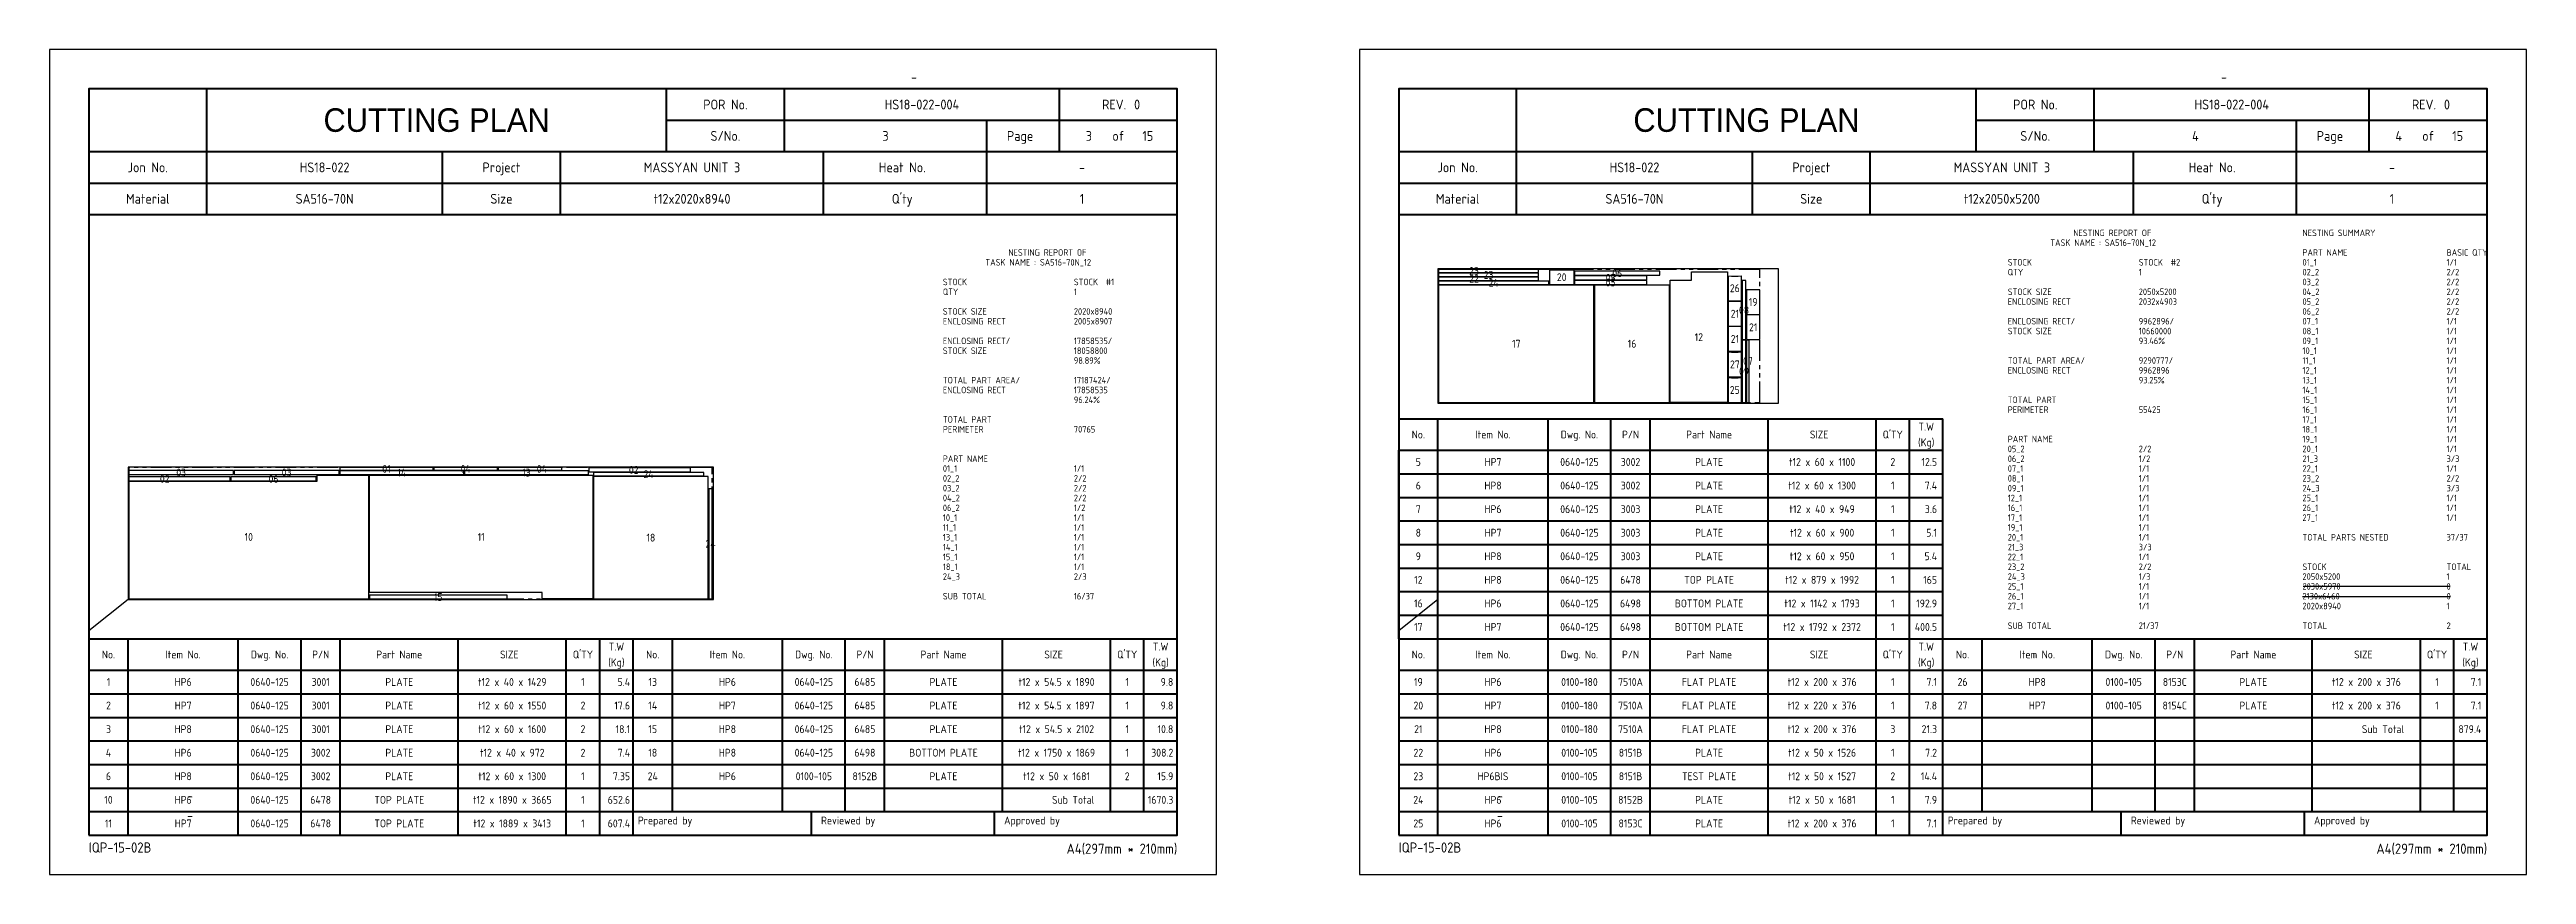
# Model space of a CAD drawing. Header units: millimetres. Extents: x -47360 to 661737, y -45870 to 354580.
# Drawn here: x 500000 to 537820, y 20000 to 32600 of the extents above; entities that cross this region are included whole.
import ezdxf
from ezdxf.enums import TextEntityAlignment as Align

# ---------------------------------------------------------------- set-up
doc = ezdxf.new("R2010")
doc.units = ezdxf.units.MM
doc.header["$LTSCALE"] = 10
doc.linetypes.add('PHANTOM', pattern=[63.5, 31.75, -6.35, 6.35, -6.35, 6.35, -6.35])
for name, color, linetype in [('$ENCL_RECT_RESERVED_LAYER$', 4, 'PHANTOM'), ('01_1  012x1428.8x40', 7, 'Continuous'), ('02_2  012x1550x60', 7, 'Continuous'), ('03_2  012x1600x60', 7, 'Continuous'), ('04_2  012x972x40', 7, 'Continuous'), ('05_2  012x1100x60', 7, 'Continuous'), ('06_2  012x1300x60', 7, 'Continuous'), ('07_1  012x949.4x40', 7, 'Continuous'), ('08_1  012x900x60', 7, 'Continuous'), ('09_1  012x950x60', 7, 'Continuous'), ('10_1__012X3665X1890', 7, 'Continuous'), ('11_1__012X3413X1889', 7, 'Continuous'), ('12_1__012X1992X879', 7, 'Continuous'), ('13_1  012x1890x54.5', 7, 'Continuous'), ('14_1  012x1897x54.5', 7, 'Continuous'), ('15_1  012x2102x54.5', 7, 'Continuous'), ('16_1  012x1793x1142', 7, 'Continuous'), ('17_1  012x2372x1792', 7, 'Continuous'), ('18_1  012x1869x1750', 7, 'Continuous'), ('19_1  012x376x200', 7, 'Continuous'), ('20_1  012x376x220', 7, 'Continuous'), ('21_3  012x376x200', 7, 'Continuous'), ('22_1  012x1525.5x50', 7, 'Continuous'), ('23_2  012x1526.81402964464x50', 7, 'Continuous'), ('24_3  012x1681x50', 7, 'Continuous'), ('25_1__012X376X200', 7, 'Continuous'), ('26_1__012X376X200', 7, 'Continuous'), ('27_1__012X376X200', 7, 'Continuous'), ('PART-LABEL', 6, 'Continuous'), ('STOCK', 3, 'Continuous'), ('SUMMARY', 4, 'Continuous'), ('T', 2, 'Continuous')]:
    doc.layers.add(name, color=color, linetype=linetype)
doc.layers.add('PAGE', color=9, linetype='Continuous', plot=False)
doc.layers.add('TITLE', color=15, linetype='Continuous', lineweight=40)
doc.styles.get("Standard").update_dxf_attribs({"font": 'isocp2.shx', "bigfont": 'whgtxt.shx'})

# ---------------------------------------------------------------- blocks, each defined once
blk = doc.blocks.new('CP00')
at = {"layer": 'PAGE'}
blk.add_line((20, 70), (10, 62), dxfattribs=at)
blk.add_lwpolyline([(0, 0), (297, 0), (297, 210), (0, 210)], close=True, dxfattribs=at)
at = {"layer": 'TITLE'}
for p, q in [((40, 184), (40, 200)), ((157, 184), (157, 200)), ((10, 184), (287, 184)), ((10, 168), (287, 168)), ((10, 60), (287, 60)), ((148.5, 16), (287, 16))]:
    blk.add_line(p, q, dxfattribs=at)
at = {"layer": 'TITLE', "color": 8}
for p, q in [((187, 184), (187, 200)), ((257, 184), (257, 192)), ((40, 168), (40, 184)), ((130, 168), (130, 184)), ((238.5, 168), (238.5, 184)), ((10, 176), (287, 176)), ((20, 10), (20, 60)), ((48, 10), (48, 60)), ((64, 10), (64, 60)), ((74, 10), (74, 60)), ((104, 10), (104, 60)), ((131.5, 10), (131.5, 60)), ((140, 10), (140, 60)), ((158.5, 16), (158.5, 60)), ((186.5, 16), (186.5, 60)), ((202.5, 16), (202.5, 60)), ((212.5, 16), (212.5, 60)), ((242.5, 16), (242.5, 60)), ((270, 16), (270, 60)), ((278.5, 16), (278.5, 60)), ((10, 52), (287, 52)), ((10, 46), (287, 46)), ((10, 40), (287, 40)), ((10, 34), (287, 34)), ((10, 28), (287, 28)), ((10, 22), (287, 22)), ((10, 16), (148.5, 16)), ((193.8, 16), (193.8, 10)), ((240.4, 16), (240.4, 10))]:
    blk.add_line(p, q, dxfattribs=at)
at = {"layer": 'TITLE', "color": 9}
for p, q in [((257, 192), (257, 200)), ((157, 192), (287, 192)), ((238.5, 184), (238.5, 192)), ((100, 168), (100, 184)), ((197, 168), (197, 184)), ((148.5, 10), (148.5, 60))]:
    blk.add_line(p, q, dxfattribs=at)
at = {"layer": 'TITLE', "color": 15}
blk.add_lwpolyline([(10, 10), (287, 10), (287, 200), (10, 200)], close=True, dxfattribs=at)
at = {"layer": 'PAGE', "color": 2}
blk.add_attdef('ATT_NESTINGPLANNO', text='', height=2.5, dxfattribs=at).set_placement((220, 203), align=Align.MIDDLE_CENTER)
for tag, p in [('ATT_OWNERITEMNO', (35, 7.09)), ('ATT_PARTNAME', (35, 2.09))]:
    blk.add_attdef(tag, text='', height=2.5, dxfattribs=at).set_placement(p, align=Align.MIDDLE_LEFT)
at = {"layer": 'TITLE', "color": 2}
for s, height, p in [('POR No.', 2.5, (172, 196)), ('S/No.', 2.5, (172, 188)), ('Page', 2.5, (247, 188)), ('of', 2.5, (272, 188)), ('Jon No.', 2.5, (25, 180)), ('Project', 2.5, (115, 180)), ('Heat No.', 2.5, (217, 180)), ('-', 2.5, (262.75, 180)), ('Material', 2.5, (25, 172)), ('Size', 2.5, (115, 172)), ("Q'ty", 2.5, (217, 172)), ('No.', 2, (15, 56)), ('Item No.', 2, (34, 56)), ('Dwg. No.', 2, (56, 56)), ('P/N', 2, (69, 56)), ('Part Name', 2, (89, 56)), ('SIZE', 2, (117, 56)), ("Q'TY", 2, (135.75, 56)), ('T.W', 2, (144.25, 58)), ('No.', 2, (153.5, 56)), ('Item No.', 2, (172.5, 56)), ('Dwg. No.', 2, (194.5, 56)), ('P/N', 2, (207.5, 56)), ('Part Name', 2, (227.5, 56)), ('SIZE', 2, (255.5, 56)), ("Q'TY", 2, (274.25, 56)), ('T.W', 2, (282.75, 58)), ('(Kg)', 2, (144.25, 54)), ('(Kg)', 2, (282.75, 54))]:
    blk.add_text(s, height=height, dxfattribs=at).set_placement(p, align=Align.MIDDLE_CENTER)
blk.add_text('REV.', height=2.5, dxfattribs=at).set_placement((274, 196), align=Align.MIDDLE_RIGHT)
blk.add_text('0', height=2.5, dxfattribs=at).set_placement((276, 196), align=Align.MIDDLE_LEFT)
for s, height, p in [('Prepared by', 2, (149.73, 12.75)), ('Reviewed by', 2, (196.33, 12.75)), ('Approved by', 2, (242.93, 12.75)), ('IQP-15-02B', 2.594, (10, 5.57))]:
    blk.add_text(s, height=height, dxfattribs=at).set_placement(p)
blk.add_text('A4(297mm * 210mm)', height=2.5936, dxfattribs=at).set_placement((287, 5.26), align=Align.RIGHT)
at = {"layer": 'TITLE', "color": 3, "insert": (98.5, 192), "char_height": 6, "width": 59.896, "attachment_point": 5}
blk.add_mtext('{\\fHYHeadLine-Medium|b0|i0|c129|p18;CUTTING PLAN}', dxfattribs=at)
at = {"layer": 'TITLE', "color": 2}
for tag, height, p in [('ATT_PORNO', 2.5, (222, 196)), ('ATT_CUTTINGPLANNO', 2.5, (212.75, 188)), ('ATT_PAGENO', 2.5, (264.5, 188)), ('ATT_PAGESUBTOTAL', 2.5, (279.5, 188)), ('ATT_WONO', 2.5, (70, 180)), ('ATT_PROJECT', 2.5, (163.5, 180)), ('ATT_PORWEIGHT', 2, (278.5, 89)), ('ATT_NETWEIGHT', 2, (278.5, 83)), ('ATT_SAVEWEIGHT', 2, (278.5, 77)), ('ATT_SCRAPWEIGHT', 2, (278.5, 71)), ('ATT_CUTTING', 2, (278.5, 65))]:
    blk.add_attdef(tag, text='', height=height, dxfattribs=at).set_placement(p, align=Align.MIDDLE_CENTER)
at = {"layer": 'TITLE', "color": 3}
for tag, p in [('ATT_MATERIAL', (70, 172)), ('ATT_SIZE', (163.5, 172)), ('ATT_QTY', (262.75, 172))]:
    blk.add_attdef(tag, text='', height=2.5, dxfattribs=at).set_placement(p, align=Align.MIDDLE_CENTER)

msp = doc.modelspace()

# ---------------------------------------------------------------- linework, layer by layer
at = {"layer": '$ENCL_RECT_RESERVED_LAYER$'}
for points in [[(521210, 27210), (526112.74, 27210), (526112.74, 29242), (521210, 29242)], [(501210, 24210), (510117, 24210), (510117, 26214.67), (501210, 26214.67)]]:
    msp.add_lwpolyline(points, close=True, dxfattribs=at)
at = {"layer": '01_1  012x1428.8x40'}
for p, q in [((505858.8, 26214.67), (504430, 26214.67)), ((504430, 26214.67), (504430, 26174.67)), ((504430, 26174.67), (505858.8, 26174.67)), ((505858.8, 26174.67), (505858.8, 26214.67))]:
    msp.add_line(p, q, dxfattribs=at)
at = {"layer": '02_2  012x1550x60'}
for p, q in [((509787, 26209), (508237, 26209)), ((508237, 26209), (508237, 26149)), ((508237, 26149), (509787, 26149)), ((509787, 26149), (509787, 26209)), ((502760, 26072.34), (501210, 26072.34)), ((501210, 26072.34), (501210, 26012.34)), ((501210, 26012.34), (502760, 26012.34)), ((502760, 26012.34), (502760, 26072.34))]:
    msp.add_line(p, q, dxfattribs=at)
at = {"layer": '03_2  012x1600x60'}
for p, q in [((502810, 26170.17), (501210, 26170.17)), ((501210, 26170.17), (501210, 26110.17)), ((501210, 26110.17), (502810, 26110.17)), ((502810, 26110.17), (502810, 26170.17)), ((504420, 26170.17), (502820, 26170.17)), ((502820, 26170.17), (502820, 26110.17)), ((502820, 26110.17), (504420, 26110.17)), ((504420, 26110.17), (504420, 26170.17))]:
    msp.add_line(p, q, dxfattribs=at)
at = {"layer": '04_2  012x972x40'}
for p, q in [((506840.8, 26214.67), (505868.8, 26214.67)), ((505868.8, 26214.67), (505868.8, 26174.67)), ((505868.8, 26174.67), (506840.8, 26174.67)), ((506840.8, 26174.67), (506840.8, 26214.67)), ((507822.8, 26214.67), (506850.8, 26214.67)), ((506850.8, 26214.67), (506850.8, 26174.67)), ((506850.8, 26174.67), (507822.8, 26174.67)), ((507822.8, 26174.67), (507822.8, 26214.67))]:
    msp.add_line(p, q, dxfattribs=at)
at = {"layer": '05_2  012x1100x60'}
for p, q in [((524387, 29143), (523287, 29143)), ((523287, 29143), (523287, 29083)), ((524387, 29083), (524387, 29143)), ((523287, 29083), (524387, 29083)), ((524387, 29073), (523287, 29073)), ((523287, 29073), (523287, 29013)), ((523287, 29013), (524387, 29013)), ((524387, 29013), (524387, 29073))]:
    msp.add_line(p, q, dxfattribs=at)
at = {"layer": '06_2  012x1300x60'}
for p, q in [((524587, 29213), (523287, 29213)), ((523287, 29213), (523287, 29153)), ((523287, 29153), (524587, 29153)), ((524587, 29153), (524587, 29213)), ((504070, 26072.34), (502770, 26072.34)), ((502770, 26072.34), (502770, 26012.34)), ((502770, 26012.34), (504070, 26012.34)), ((504070, 26012.34), (504070, 26072.34))]:
    msp.add_line(p, q, dxfattribs=at)
at = {"layer": '07_1  012x949.4x40'}
for p, q in [((525952.74, 28159.4), (525912.74, 28159.4)), ((525912.74, 28159.4), (525912.74, 27210)), ((525952.74, 27210), (525952.74, 28159.4)), ((525912.74, 27210), (525952.74, 27210))]:
    msp.add_line(p, q, dxfattribs=at)
at = {"layer": '08_1  012x900x60'}
for p, q in [((525902.74, 29070), (525842.74, 29070)), ((525842.74, 29070), (525842.74, 28170)), ((525902.74, 28170), (525902.74, 29070)), ((525842.74, 28170), (525902.74, 28170))]:
    msp.add_line(p, q, dxfattribs=at)
at = {"layer": '09_1  012x950x60'}
for p, q in [((525902.74, 28160), (525842.74, 28160)), ((525842.74, 28160), (525842.74, 27210)), ((525902.74, 27210), (525902.74, 28160)), ((525842.74, 27210), (525902.74, 27210))]:
    msp.add_line(p, q, dxfattribs=at)
at = {"layer": '10_1__012X3665X1890'}
msp.add_line((504083, 26100.17), (504874.5, 26100.17), dxfattribs=at)
msp.add_lwpolyline([(504083, 26100.17), (504083, 26002.34), (501210, 26002.34), (501210, 24210), (504874.5, 24210), (504874.5, 26100.17)], dxfattribs=at)
at = {"layer": '11_1__012X3413X1889'}
msp.add_lwpolyline([(504884.5, 26099.17), (508297, 26099.17), (508297, 24210), (507523.6, 24210), (507523.6, 24306.83), (504884.5, 24306.83)], close=True, dxfattribs=at)
at = {"layer": '12_1__012X1992X879'}
for p, q in [((525070.64, 29079.33, 21059802810.91), (525070.64, 29202.2)), ((525070.64, 29202.2), (525622.74, 29202.2)), ((525622.74, 29202.2), (525622.74, 27210)), ((524744, 27210, 21059802810.91), (524744, 29079.33, 21059802810.91)), ((524744, 29079.33, 21059802810.91), (525070.64, 29079.33, 21059802810.91)), ((525622.74, 27210, 21059802810.91), (524744, 27210, 21059802810.91))]:
    msp.add_line(p, q, dxfattribs=at)
at = {"layer": '13_1  012x1890x54.5'}
for p, q in [((508227, 26164.67), (506337, 26164.67)), ((506337, 26164.67), (506337, 26110.17)), ((506337, 26110.17), (508227, 26110.17)), ((508227, 26110.17), (508227, 26164.67))]:
    msp.add_line(p, q, dxfattribs=at)
at = {"layer": '14_1  012x1897x54.5'}
for p, q in [((506327, 26164.67), (504430, 26164.67)), ((504430, 26164.67), (504430, 26110.17)), ((504430, 26110.17), (506327, 26110.17)), ((506327, 26110.17), (506327, 26164.67))]:
    msp.add_line(p, q, dxfattribs=at)
at = {"layer": '15_1  012x2102x54.5'}
for p, q in [((506986.5, 24264.5), (504884.5, 24264.5)), ((504884.5, 24264.5), (504884.5, 24210)), ((504884.5, 24210), (506986.5, 24210)), ((506986.5, 24210), (506986.5, 24264.5))]:
    msp.add_line(p, q, dxfattribs=at)
at = {"layer": '16_1  012x1793x1142'}
for p, q in [((524734, 29003), (523592, 29003)), ((523592, 29003), (523592, 27210)), ((524734, 27210), (524734, 29003)), ((523592, 27210), (524734, 27210))]:
    msp.add_line(p, q, dxfattribs=at)
at = {"layer": '17_1  012x2372x1792'}
for p, q in [((523582, 29002), (521210, 29002)), ((521210, 29002), (521210, 27210)), ((523582, 27210), (523582, 29002)), ((521210, 27210), (523582, 27210))]:
    msp.add_line(p, q, dxfattribs=at)
at = {"layer": '18_1  012x1869x1750'}
for p, q in [((510057, 26079), (508307, 26079)), ((508307, 26079), (508307, 24210)), ((510057, 24210), (510057, 26079)), ((508307, 24210), (510057, 24210))]:
    msp.add_line(p, q, dxfattribs=at)
at = {"layer": '19_1  012x376x200'}
for p, q in [((526112.74, 28931.4), (525912.74, 28931.4)), ((525912.74, 28931.4), (525912.74, 28555.4)), ((526112.74, 28555.4), (526112.74, 28931.4)), ((525912.74, 28555.4), (526112.74, 28555.4))]:
    msp.add_line(p, q, dxfattribs=at)
at = {"layer": '20_1  012x376x220'}
for p, q in [((523277, 29232), (522901, 29232)), ((522901, 29232), (522901, 29012)), ((523277, 29012), (523277, 29232)), ((522901, 29012), (523277, 29012))]:
    msp.add_line(p, q, dxfattribs=at)
at = {"layer": '21_3  012x376x200'}
for p, q in [((525832.74, 28753.18), (525632.74, 28753.18)), ((525632.74, 28753.18), (525632.74, 28377.18)), ((525832.74, 28377.18), (525832.74, 28753.18)), ((525632.74, 28377.18), (525832.74, 28377.18)), ((525832.74, 28367.18), (525632.74, 28367.18)), ((525632.74, 28367.18), (525632.74, 27991.18)), ((525832.74, 27991.18), (525832.74, 28367.18)), ((526112.74, 28545.4), (525912.74, 28545.4)), ((525912.74, 28545.4), (525912.74, 28169.4)), ((526112.74, 28169.4), (526112.74, 28545.4)), ((525632.74, 27991.18), (525832.74, 27991.18)), ((525912.74, 28169.4), (526112.74, 28169.4))]:
    msp.add_line(p, q, dxfattribs=at)
at = {"layer": '22_1  012x1525.5x50'}
for p, q in [((522735.5, 29122), (521210, 29122)), ((521210, 29122), (521210, 29072)), ((522735.5, 29072), (522735.5, 29122)), ((521210, 29072), (522735.5, 29072))]:
    msp.add_line(p, q, dxfattribs=at)
at = {"layer": '23_2  012x1526.81402964464x50'}
for p, q in [((522736.82, 29242), (521210, 29242)), ((521210, 29242), (521210, 29192)), ((521210, 29192), (522736.82, 29192)), ((522736.82, 29182), (521210, 29182)), ((521210, 29182), (521210, 29132)), ((521210, 29132), (522736.82, 29132)), ((522736.82, 29192), (522736.82, 29242)), ((522736.82, 29132), (522736.82, 29182))]:
    msp.add_line(p, q, dxfattribs=at)
at = {"layer": '24_3  012x1681x50'}
for p, q in [((522891, 29062), (521210, 29062)), ((521210, 29062), (521210, 29012)), ((521210, 29012), (522891, 29012)), ((522891, 29012), (522891, 29062)), ((509988, 26139), (508307, 26139)), ((508307, 26139), (508307, 26089)), ((509988, 26089), (509988, 26139)), ((508307, 26089), (509988, 26089)), ((510117, 25891), (510067, 25891)), ((510067, 25891), (510067, 24210)), ((510117, 24210), (510117, 25891)), ((510067, 24210), (510117, 24210))]:
    msp.add_line(p, q, dxfattribs=at)
at = {"layer": '25_1__012X376X200'}
for p, q in [((525632.74, 27590.67), (525632.74, 27210)), ((525832.74, 27210), (525832.74, 27590.67)), ((525632.74, 27210), (525832.74, 27210))]:
    msp.add_line(p, q, dxfattribs=at)
msp.add_arc((525732.74, 28658), 1072, 264.647462, 275.352538, dxfattribs=at)
at = {"layer": '26_1__012X376X200'}
for p, q in [((525632.74, 29144.72), (525632.74, 28763.18)), ((525832.74, 28763.18), (525832.74, 29144.72)), ((525632.74, 28763.18), (525832.74, 28763.18))]:
    msp.add_line(p, q, dxfattribs=at)
msp.add_arc((525732.74, 30044.18), 905, 263.65602, 276.34398, dxfattribs=at)
at = {"layer": '27_1__012X376X200'}
for p, q in [((525632.74, 27981.04), (525632.74, 27600.83)), ((525832.74, 27600.83), (525832.74, 27981.04)), ((525632.74, 27600.83), (525832.74, 27600.83))]:
    msp.add_line(p, q, dxfattribs=at)
msp.add_arc((525732.74, 29166.83), 1190, 265.179544, 274.820456, dxfattribs=at)
at = {"layer": 'STOCK'}
for points in [[(521200, 27200), (526400, 27200), (526400, 29250), (521200, 29250)], [(501200, 24200), (510140, 24200), (510140, 26220), (501200, 26220)]]:
    msp.add_lwpolyline(points, close=True, dxfattribs=at)
at = {"layer": 'SUMMARY'}
for p, q in [((534400.68, 24247.21), (536662.51, 24247.21)), ((534408.21, 24405.25), (536654.98, 24405.25))]:
    msp.add_line(p, q, dxfattribs=at)
at = {"layer": 'TITLE'}
for p, q in [((520600, 26960), (528910, 26960)), ((528910, 23600), (528910, 26960)), ((520600, 23600), (520600, 26480))]:
    msp.add_line(p, q, dxfattribs=at)
at = {"layer": 'TITLE', "color": 8}
for p, q in [((521200, 23600), (521200, 26960)), ((522880, 23600), (522880, 26960)), ((523840, 23600), (523840, 26960)), ((524440, 23600), (524440, 26960)), ((526240, 23600), (526240, 26960)), ((527890, 23600), (527890, 26960)), ((528400, 23600), (528400, 26960)), ((520600, 26480), (528910, 26480)), ((520600, 26120), (528910, 26120)), ((520600, 25760), (528910, 25760)), ((520600, 25400), (528910, 25400)), ((520600, 25040), (528910, 25040)), ((520600, 24680), (528910, 24680)), ((520600, 24320), (528910, 24320)), ((520600, 23960), (528910, 23960))]:
    msp.add_line(p, q, dxfattribs=at)

# ---------------------------------------------------------------- block references
ref = msp.add_blockref('CP00', (500000, 20000), dxfattribs=dict(xscale=60, yscale=60, zscale=60))
ref.add_attrib('ATT_WONO', 'HS18-022', dxfattribs={"layer": 'TITLE', "color": 2, "height": 150}).set_placement((504200, 30800), align=Align.MIDDLE_CENTER)
ref.add_attrib('ATT_PROJECT', 'MASSYAN UNIT 3', dxfattribs={"layer": 'TITLE', "color": 2, "height": 150}).set_placement((509810, 30800), align=Align.MIDDLE_CENTER)
ref.add_attrib('ATT_PORNO', 'HS18-022-004', dxfattribs={"layer": 'TITLE', "color": 2, "height": 150}).set_placement((513320, 31760), align=Align.MIDDLE_CENTER)
ref.add_attrib('ATT_OWNERITEMNO', '-', dxfattribs={"layer": 'PAGE', "color": 2, "height": 150}).set_placement((502100, 21200), align=Align.MIDDLE_LEFT)
ref.add_attrib('ATT_PARTNAME', '-', dxfattribs={"layer": 'PAGE', "color": 2, "height": 150}).set_placement((502100, 20900), align=Align.MIDDLE_LEFT)
ref.add_attrib('ATT_MATERIAL', 'SA516-70N', dxfattribs={"layer": 'TITLE', "color": 3, "height": 150}).set_placement((504200, 30320), align=Align.MIDDLE_CENTER)
ref.add_attrib('ATT_SIZE', 't12x2020x8940', dxfattribs={"layer": 'TITLE', "color": 3, "height": 150}).set_placement((509810, 30320), align=Align.MIDDLE_CENTER)
ref.add_attrib('ATT_QTY', '1', dxfattribs={"layer": 'TITLE', "color": 3, "height": 150}).set_placement((515765, 30320), align=Align.MIDDLE_CENTER)
ref.add_attrib('ATT_NESTINGPLANNO', '-', dxfattribs={"layer": 'PAGE', "color": 2, "height": 150}).set_placement((513200, 32180), align=Align.MIDDLE_CENTER)
ref.add_attrib('ATT_CUTTINGPLANNO', '3', dxfattribs={"layer": 'TITLE', "color": 2, "height": 150}).set_placement((512765, 31280), align=Align.MIDDLE_CENTER)
ref.add_attrib('ATT_PAGENO', '3', dxfattribs={"layer": 'TITLE', "color": 2, "height": 150}).set_placement((515870, 31280), align=Align.MIDDLE_CENTER)
ref.add_attrib('ATT_PAGESUBTOTAL', '15', dxfattribs={"layer": 'TITLE', "color": 2, "height": 150}).set_placement((516770, 31280), align=Align.MIDDLE_CENTER)
ref = msp.add_blockref('CP00', (520000, 20000), dxfattribs=dict(xscale=60, yscale=60, zscale=60))
ref.add_attrib('ATT_WONO', 'HS18-022', dxfattribs={"layer": 'TITLE', "color": 2, "height": 150}).set_placement((524200, 30800), align=Align.MIDDLE_CENTER)
ref.add_attrib('ATT_PROJECT', 'MASSYAN UNIT 3', dxfattribs={"layer": 'TITLE', "color": 2, "height": 150}).set_placement((529810, 30800), align=Align.MIDDLE_CENTER)
ref.add_attrib('ATT_PORNO', 'HS18-022-004', dxfattribs={"layer": 'TITLE', "color": 2, "height": 150}).set_placement((533320, 31760), align=Align.MIDDLE_CENTER)
ref.add_attrib('ATT_OWNERITEMNO', '-', dxfattribs={"layer": 'PAGE', "color": 2, "height": 150}).set_placement((522100, 21200), align=Align.MIDDLE_LEFT)
ref.add_attrib('ATT_PARTNAME', '-', dxfattribs={"layer": 'PAGE', "color": 2, "height": 150}).set_placement((522100, 20900), align=Align.MIDDLE_LEFT)
ref.add_attrib('ATT_MATERIAL', 'SA516-70N', dxfattribs={"layer": 'TITLE', "color": 3, "height": 150}).set_placement((524200, 30320), align=Align.MIDDLE_CENTER)
ref.add_attrib('ATT_SIZE', 't12x2050x5200', dxfattribs={"layer": 'TITLE', "color": 3, "height": 150}).set_placement((529810, 30320), align=Align.MIDDLE_CENTER)
ref.add_attrib('ATT_QTY', '1', dxfattribs={"layer": 'TITLE', "color": 3, "height": 150}).set_placement((535765, 30320), align=Align.MIDDLE_CENTER)
ref.add_attrib('ATT_NESTINGPLANNO', '-', dxfattribs={"layer": 'PAGE', "color": 2, "height": 150}).set_placement((533200, 32180), align=Align.MIDDLE_CENTER)
ref.add_attrib('ATT_CUTTINGPLANNO', '4', dxfattribs={"layer": 'TITLE', "color": 2, "height": 150}).set_placement((532765, 31280), align=Align.MIDDLE_CENTER)
ref.add_attrib('ATT_PAGENO', '4', dxfattribs={"layer": 'TITLE', "color": 2, "height": 150}).set_placement((535870, 31280), align=Align.MIDDLE_CENTER)
ref.add_attrib('ATT_PAGESUBTOTAL', '15', dxfattribs={"layer": 'TITLE', "color": 2, "height": 150}).set_placement((536770, 31280), align=Align.MIDDLE_CENTER)

# ---------------------------------------------------------------- texts
at = {"layer": 'PART-LABEL'}
for s, p in [('23', (521751.69, 29217)), ('22', (521751.03, 29097)), ('23', (521973.41, 29157)), ('20', (523089, 29122)), ('05', (523837, 29113)), ('06', (523937, 29183)), ('24', (522050.5, 29037)), ('05', (523837, 29043)), ('26', (525732.74, 28953.95)), ('19', (526012.74, 28743.4)), ('21', (525732.74, 28565.18)), ('08', (525872.74, 28620)), ('21', (526012.74, 28357.4)), ('17', (522396, 28106)), ('16', (524163, 28106.5)), ('12', (525183.37, 28206.1)), ('21', (525732.74, 28179.18)), ('27', (525732.74, 27790.93)), ('09', (525872.74, 27685)), ('07', (525932.74, 27843.1)), ('25', (525732.74, 27400.34)), ('02', (501758.92, 26042.34)), ('03', (502010, 26140.17)), ('06', (503420, 26042.34)), ('03', (503620, 26140.17)), ('01', (505144.4, 26194.67)), ('14', (505378.5, 26137.42)), ('04', (506354.8, 26194.67)), ('13', (507282, 26137.42)), ('04', (507518.28, 26194.67)), ('02', (508920.11, 26179)), ('24', (509147.5, 26114)), ('10', (503042.25, 25155.08)), ('11', (506590.75, 25154.58)), ('18', (509182, 25144.5)), ('24', (510092, 25050.5)), ('15', (505935.5, 24237.25))]:
    msp.add_text(s, height=120, dxfattribs=at).set_placement(p, align=Align.MIDDLE_CENTER)
at = {"layer": 'SUMMARY'}
for s, p in [('NESTING REPORT OF', (514640, 29450)), ('TASK NAME : SA516-70N_12', (530550, 29600)), ('NESTING REPORT OF', (530900, 29750)), ('NESTING SUMMARY', (534400, 29750)), ('PART NAME', (534400, 29450)), ('BASIC QTY', (536600, 29450)), ('TASK NAME : SA516-70N_12', (514290, 29300)), ('STOCK ', (529900, 29300)), ('QTY', (529900, 29150)), ('1', (531900, 29150)), ('STOCK  #2', (531900, 29300)), ('01_1', (534400, 29300)), ('02_2', (534400, 29150)), ('1/1', (536600, 29300)), ('2/2', (536600, 29150)), ('STOCK ', (513640, 29000)), ('QTY', (513640, 28850)), ('1', (515640, 28850)), ('STOCK  #1', (515640, 29000)), ('STOCK SIZE', (529900, 28850)), ('ENCLOSING RECT', (529900, 28700)), ('2050x5200', (531900, 28850)), ('2032x4903', (531900, 28700)), ('03_2', (534400, 29000)), ('04_2', (534400, 28850)), ('05_2', (534400, 28700)), ('2/2', (536600, 29000)), ('2/2', (536600, 28850)), ('2/2', (536600, 28700)), ('STOCK SIZE', (513640, 28550)), ('ENCLOSING RECT', (513640, 28400)), ('2020x8940', (515640, 28550)), ('2005x8907', (515640, 28400)), ('ENCLOSING RECT/', (529900, 28400)), ('9962896/', (531900, 28400)), ('06_2', (534400, 28550)), ('07_1', (534400, 28400)), ('1/1', (536600, 28400)), ('2/2', (536600, 28550)), ('STOCK SIZE', (513640, 27950)), ('ENCLOSING RECT/', (513640, 28100)), ('17858535/', (515640, 28100)), ('18058800', (515640, 27950)), ('STOCK SIZE', (529900, 28250)), ('10660000', (531900, 28250)), ('93.46%', (531900, 28100)), ('10_1', (534400, 27950)), ('08_1', (534400, 28250)), ('09_1', (534400, 28100)), ('1/1', (536600, 28250)), ('1/1', (536600, 28100)), ('1/1', (536600, 27950)), ('98.89%', (515640, 27800)), ('TOTAL PART AREA/', (529900, 27800)), ('ENCLOSING RECT', (529900, 27650)), ('9290777/', (531900, 27800)), ('9962896', (531900, 27650)), ('11_1', (534400, 27800)), ('12_1', (534400, 27650)), ('1/1', (536600, 27800)), ('1/1', (536600, 27650)), ('TOTAL PART AREA/', (513640, 27500)), ('ENCLOSING RECT', (513640, 27350)), ('17187424/', (515640, 27500)), ('17858535', (515640, 27350)), ('96.24%', (515640, 27200)), ('TOTAL PART', (529900, 27200)), ('93.25%', (531900, 27500)), ('13_1', (534400, 27500)), ('14_1', (534400, 27350)), ('15_1', (534400, 27200)), ('1/1', (536600, 27500)), ('1/1', (536600, 27350)), ('1/1', (536600, 27200)), ('TOTAL PART', (513640, 26900)), ('PERIMETER', (529900, 27050)), ('55425', (531900, 27050)), ('16_1', (534400, 27050)), ('17_1', (534400, 26900)), ('1/1', (536600, 27050)), ('1/1', (536600, 26900)), ('PERIMETER', (513640, 26750)), ('70765', (515640, 26750)), ('05_2', (529900, 26450)), ('PART NAME', (529900, 26600)), ('2/2', (531900, 26450)), ('18_1', (534400, 26750)), ('19_1', (534400, 26600)), ('20_1', (534400, 26450)), ('1/1', (536600, 26750)), ('1/1', (536600, 26600)), ('1/1', (536600, 26450)), ('01_1', (513640, 26150)), ('02_2', (513640, 26000)), ('PART NAME', (513640, 26300)), ('1/1', (515640, 26150)), ('2/2', (515640, 26000)), ('06_2', (529900, 26300)), ('07_1', (529900, 26150)), ('08_1', (529900, 26000)), ('1/2', (531900, 26300)), ('1/1', (531900, 26150)), ('1/1', (531900, 26000)), ('21_3', (534400, 26300)), ('22_1', (534400, 26150)), ('23_2', (534400, 26000)), ('1/1', (536600, 26150)), ('3/3', (536600, 26300)), ('2/2', (536600, 26000)), ('03_2', (513640, 25850)), ('04_2', (513640, 25700)), ('2/2', (515640, 25850)), ('2/2', (515640, 25700)), ('12_1', (529900, 25700)), ('09_1', (529900, 25850)), ('1/1', (531900, 25850)), ('1/1', (531900, 25700)), ('24_3', (534400, 25850)), ('25_1', (534400, 25700)), ('1/1', (536600, 25700)), ('3/3', (536600, 25850)), ('10_1', (513640, 25400)), ('11_1', (513640, 25250)), ('06_2', (513640, 25550)), ('1/2', (515640, 25550)), ('1/1', (515640, 25400)), ('1/1', (515640, 25250)), ('16_1', (529900, 25550)), ('17_1', (529900, 25400)), ('19_1', (529900, 25250)), ('1/1', (531900, 25550)), ('1/1', (531900, 25400)), ('1/1', (531900, 25250)), ('26_1', (534400, 25550)), ('27_1', (534400, 25400)), ('1/1', (536600, 25550)), ('1/1', (536600, 25400)), ('13_1', (513640, 25100)), ('14_1', (513640, 24950)), ('1/1', (515640, 25100)), ('1/1', (515640, 24950)), ('20_1', (529900, 25100)), ('21_3', (529900, 24950)), ('1/1', (531900, 25100)), ('3/3', (531900, 24950)), ('TOTAL PARTS NESTED', (534400, 25100)), ('37/37', (536600, 25100)), ('15_1', (513640, 24800)), ('18_1', (513640, 24650)), ('24_3', (513640, 24500)), ('1/1', (515640, 24800)), ('1/1', (515640, 24650)), ('2/3', (515640, 24500)), ('22_1', (529900, 24800)), ('23_2', (529900, 24650)), ('24_3', (529900, 24500)), ('1/1', (531900, 24800)), ('1/3', (531900, 24500)), ('2/2', (531900, 24650)), ('STOCK', (534400, 24650)), ('2050x5200', (534400, 24500)), ('1', (536600, 24500)), ('TOTAL', (536600, 24650)), ('SUB TOTAL', (513640, 24200)), ('16/37', (515640, 24200)), ('25_1', (529900, 24350)), ('26_1', (529900, 24200)), ('1/1', (531900, 24350)), ('1/1', (531900, 24200)), ('2030x5970', (534400, 24350)), ('2130x6460', (534400, 24200)), ('0', (536600, 24350)), ('0', (536600, 24200)), ('27_1', (529900, 24050)), ('SUB TOTAL', (529900, 23750)), ('1/1', (531900, 24050)), ('21/37', (531900, 23750)), ('2020x8940', (534400, 24050)), ('TOTAL', (534400, 23750)), ('1', (536600, 24050)), ('2', (536600, 23750))]:
    msp.add_text(s, height=100, dxfattribs=at).set_placement(p)
at = {"layer": 'T'}
for s, p in [('5', (520900, 26240)), ('HP7', (522040, 26240)), ('0640-125', (523360, 26240)), ('3002', (524140, 26240)), ('PLATE', (525340, 26240)), ('t12 x 60 x 1100', (527065, 26240)), ('2', (528145, 26240)), ('6', (520900, 25880)), ('HP8', (522040, 25880)), ('0640-125', (523360, 25880)), ('3002', (524140, 25880)), ('PLATE', (525340, 25880)), ('t12 x 60 x 1300', (527065, 25880)), ('1', (528145, 25880)), ('7', (520900, 25520)), ('HP6', (522040, 25520)), ('0640-125', (523360, 25520)), ('3003', (524140, 25520)), ('PLATE', (525340, 25520)), ('t12 x 40 x 949', (527065, 25520)), ('1', (528145, 25520)), ('8', (520900, 25160)), ('HP7', (522040, 25160)), ('0640-125', (523360, 25160)), ('3003', (524140, 25160)), ('PLATE', (525340, 25160)), ('t12 x 60 x 900', (527065, 25160)), ('1', (528145, 25160)), ('9', (520900, 24800)), ('HP8', (522040, 24800)), ('0640-125', (523360, 24800)), ('3003', (524140, 24800)), ('PLATE', (525340, 24800)), ('t12 x 60 x 950', (527065, 24800)), ('1', (528145, 24800)), ('12', (520900, 24440)), ('HP8', (522040, 24440)), ('0640-125', (523360, 24440)), ('6478', (524140, 24440)), ('TOP PLATE', (525340, 24440)), ('t12 x 879 x 1992', (527065, 24440)), ('1', (528145, 24440)), ('16', (520900, 24080)), ('17', (520900, 23720)), ('HP6', (522040, 24080)), ('HP7', (522040, 23720)), ('0640-125', (523360, 24080)), ('0640-125', (523360, 23720)), ('6498', (524140, 24080)), ('6498', (524140, 23720)), ('BOTTOM PLATE', (525340, 24080)), ('BOTTOM PLATE', (525340, 23720)), ('t12 x 1792 x 2372', (527065, 23720)), ('t12 x 1142 x 1793', (527065, 24080)), ('1', (528145, 24080)), ('1', (528145, 23720)), ('1', (500900, 22880)), ('HP6', (502040, 22880)), ('0640-125', (503360, 22880)), ('3001', (504140, 22880)), ('PLATE', (505340, 22880)), ('t12 x 40 x 1429', (507065, 22880)), ('1', (508145, 22880)), ('13', (509210, 22880)), ('HP6', (510350, 22880)), ('0640-125', (511670, 22880)), ('6485', (512450, 22880)), ('PLATE', (513650, 22880)), ('t12 x 54.5 x 1890', (515375, 22880)), ('1', (516455, 22880)), ('19', (520900, 22880)), ('HP6', (522040, 22880)), ('0100-180', (523360, 22880)), ('7510A', (524140, 22880)), ('FLAT PLATE', (525340, 22880)), ('t12 x 200 x 376', (527065, 22880)), ('1', (528145, 22880)), ('26', (529210, 22880)), ('HP8', (530350, 22880)), ('0100-105', (531670, 22880)), ('8153C', (532450, 22880)), ('PLATE', (533650, 22880)), ('t12 x 200 x 376', (535375, 22880)), ('1', (536455, 22880)), ('2', (500900, 22520)), ('HP7', (502040, 22520)), ('0640-125', (503360, 22520)), ('3001', (504140, 22520)), ('PLATE', (505340, 22520)), ('t12 x 60 x 1550', (507065, 22520)), ('2', (508145, 22520)), ('14', (509210, 22520)), ('HP7', (510350, 22520)), ('0640-125', (511670, 22520)), ('6485', (512450, 22520)), ('PLATE', (513650, 22520)), ('t12 x 54.5 x 1897', (515375, 22520)), ('1', (516455, 22520)), ('20', (520900, 22520)), ('HP7', (522040, 22520)), ('0100-180', (523360, 22520)), ('7510A', (524140, 22520)), ('FLAT PLATE', (525340, 22520)), ('t12 x 220 x 376', (527065, 22520)), ('1', (528145, 22520)), ('27', (529210, 22520)), ('HP7', (530350, 22520)), ('0100-105', (531670, 22520)), ('8154C', (532450, 22520)), ('PLATE', (533650, 22520)), ('t12 x 200 x 376', (535375, 22520)), ('1', (536455, 22520)), ('3', (500900, 22160)), ('HP8', (502040, 22160)), ('0640-125', (503360, 22160)), ('3001', (504140, 22160)), ('PLATE', (505340, 22160)), ('t12 x 60 x 1600', (507065, 22160)), ('2', (508145, 22160)), ('15', (509210, 22160)), ('HP8', (510350, 22160)), ('0640-125', (511670, 22160)), ('6485', (512450, 22160)), ('PLATE', (513650, 22160)), ('t12 x 54.5 x 2102', (515375, 22160)), ('1', (516455, 22160)), ('21', (520900, 22160)), ('HP8', (522040, 22160)), ('0100-180', (523360, 22160)), ('7510A', (524140, 22160)), ('FLAT PLATE', (525340, 22160)), ('t12 x 200 x 376', (527065, 22160)), ('3', (528145, 22160)), ('Sub Total', (535630, 22160)), ('4', (500900, 21800)), ('6', (500900, 21440)), ('HP8', (502040, 21440)), ('HP6', (502040, 21800)), ('0640-125', (503360, 21800)), ('0640-125', (503360, 21440)), ('3002', (504140, 21800)), ('3002', (504140, 21440)), ('PLATE', (505340, 21800)), ('PLATE', (505340, 21440)), ('t12 x 60 x 1300', (507065, 21440)), ('t12 x 40 x 972', (507065, 21800)), ('2', (508145, 21800)), ('1', (508145, 21440)), ('24', (509210, 21440)), ('18', (509210, 21800)), ('HP8', (510350, 21800)), ('HP6', (510350, 21440)), ('0640-125', (511670, 21800)), ('0100-105', (511670, 21440)), ('8152B', (512450, 21440)), ('6498', (512450, 21800)), ('BOTTOM PLATE', (513650, 21800)), ('PLATE', (513650, 21440)), ('t12 x 1750 x 1869', (515375, 21800)), ('t12 x 50 x 1681', (515375, 21440)), ('2', (516455, 21440)), ('1', (516455, 21800)), ('23', (520900, 21440)), ('22', (520900, 21800)), ('HP6BIS', (522040, 21440)), ('HP6', (522040, 21800)), ('0100-105', (523360, 21800)), ('0100-105', (523360, 21440)), ('8151B', (524140, 21800)), ('8151B', (524140, 21440)), ('TEST PLATE', (525340, 21440)), ('PLATE', (525340, 21800)), ('t12 x 50 x 1526', (527065, 21800)), ('t12 x 50 x 1527', (527065, 21440)), ('2', (528145, 21440)), ('1', (528145, 21800)), ('10', (500900, 21080)), ('HP6', (502040, 21080)), ('0640-125', (503360, 21080)), ('6478', (504140, 21080)), ('TOP PLATE', (505340, 21080)), ('t12 x 1890 x 3665', (507065, 21080)), ('1', (508145, 21080)), ('Sub Total', (515630, 21080)), ('24', (520900, 21080)), ('HP6', (522040, 21080)), ('0100-105', (523360, 21080)), ('8152B', (524140, 21080)), ('PLATE', (525340, 21080)), ('t12 x 50 x 1681', (527065, 21080)), ('1', (528145, 21080)), ('11', (500900, 20720)), ('HP7', (502040, 20720)), ('0640-125', (503360, 20720)), ('6478', (504140, 20720)), ('TOP PLATE', (505340, 20720)), ('t12 x 1889 x 3413', (507065, 20720)), ('1', (508145, 20720)), ('25', (520900, 20720)), ('HP6', (522040, 20720)), ('0100-105', (523360, 20720)), ('8153C', (524140, 20720)), ('PLATE', (525340, 20720)), ('t12 x 200 x 376', (527065, 20720)), ('1', (528145, 20720))]:
    msp.add_text(s, height=120, dxfattribs=at).set_placement(p, align=Align.CENTER)
for s, p in [('12.5', (528820, 26240)), ('7.4', (528820, 25880)), ('3.6', (528820, 25520)), ('5.1', (528820, 25160)), ('5.4', (528820, 24800)), ('165', (528820, 24440)), ('400.5', (528820, 23720)), ('192.9', (528820, 24080)), ('5.4', (508863.61, 22880)), ('9.8', (517158.82, 22880)), ('7.1', (528820, 22880)), ('7.1', (537130, 22880)), ('17.6', (508863.61, 22520)), ('9.8', (517158.82, 22520)), ('7.8', (528820, 22520)), ('7.1', (537130, 22520)), ('18.1', (508863.61, 22160)), ('10.8', (517158.82, 22160)), ('21.3', (528820, 22160)), ('879.4', (537130, 22160)), ('7.35', (508863.61, 21440)), ('7.4', (508863.61, 21800)), ('308.2', (517158.82, 21800)), ('15.9', (517158.82, 21440)), ('14.4', (528820, 21440)), ('7.2', (528820, 21800)), ('652.6', (508863.61, 21080)), ('1670.3', (517158.82, 21080)), ('7.9', (528820, 21080)), ('607.4', (508863.61, 20720)), ('7.1', (528820, 20720))]:
    msp.add_text(s, height=120, dxfattribs=at).set_placement(p, align=Align.RIGHT)
at = {"layer": 'TITLE', "color": 2}
for s, p in [('T.W', (528655, 26840)), ('No.', (520900, 26720)), ('Item No.', (522040, 26720)), ('Dwg. No.', (523360, 26720)), ('P/N', (524140, 26720)), ('Part Name', (525340, 26720)), ('SIZE', (527020, 26720)), ("Q'TY", (528145, 26720)), ('(Kg)', (528655, 26600))]:
    msp.add_text(s, height=120, dxfattribs=at).set_placement(p, align=Align.MIDDLE_CENTER)

doc.saveas('drawing.dxf')
